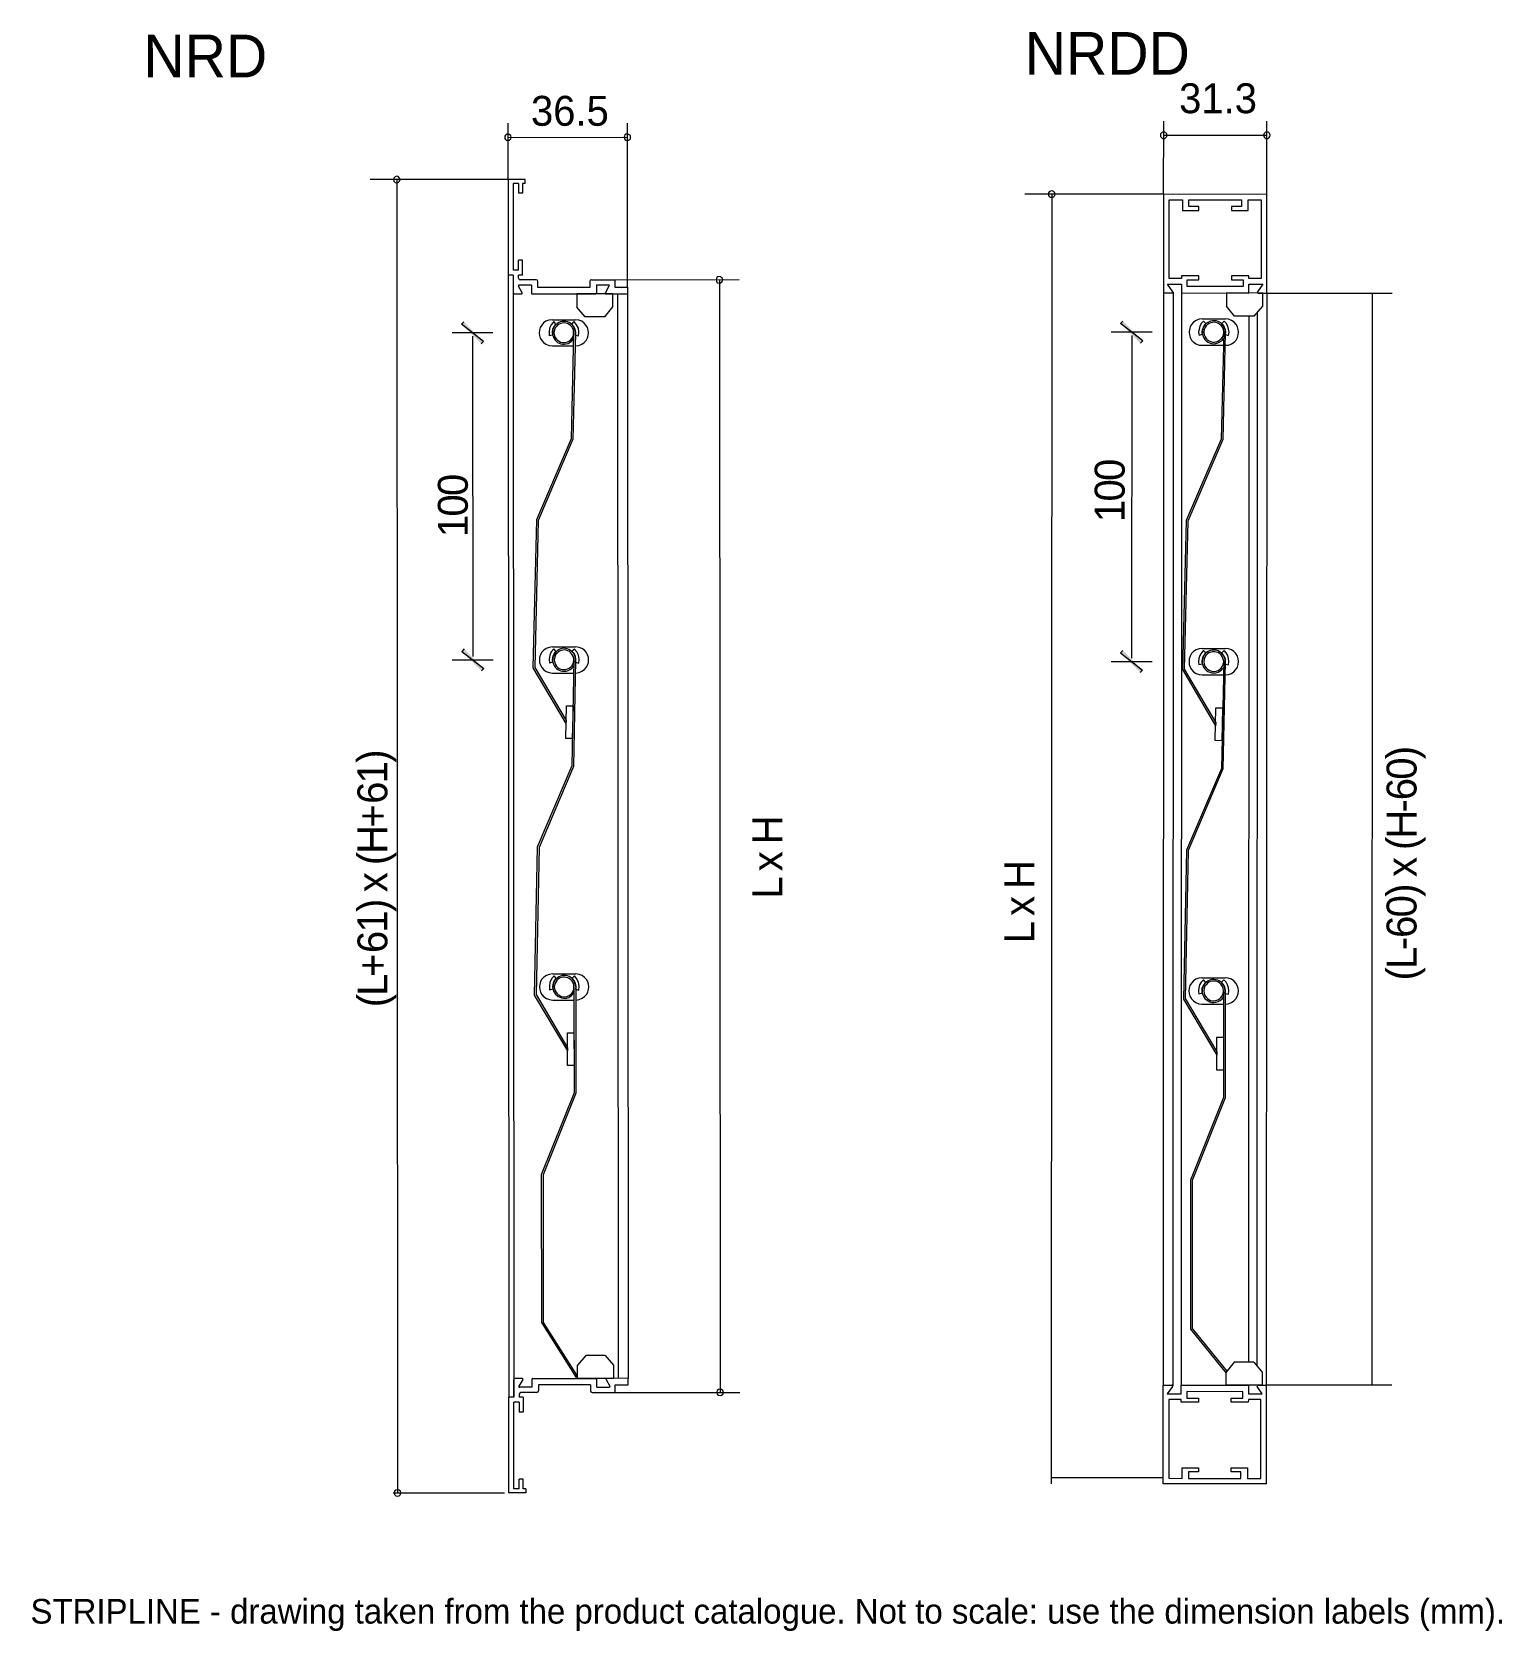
# Model space of a CAD drawing. Extents: x 0 to 239, y -13 to 246.
import ezdxf

# ---------------------------------------------------------------- set-up
doc = ezdxf.new("R2010")
doc.units = 0
for name, color, linetype in [('FILL', 8, 'Continuous'), ('GEOMETRY', 7, 'Continuous'), ('NOTE', 1, 'Continuous'), ('TEXT', 7, 'Continuous')]:
    doc.layers.add(name, color=color, linetype=linetype)

msp = doc.modelspace()

# ---------------------------------------------------------------- hatches: boundary and pattern name
at = {"layer": 'FILL'}
for points in [[(73.53, 196.11), (69.96, 198.96), (70.34, 199.3)], [(73.15, 195.77), (73.53, 196.11), (69.96, 198.96)], [(180.52, 196.23), (176.92, 199.06), (177.32, 199.43)], [(180.15, 195.86), (180.52, 196.23), (176.92, 199.06)], [(70.37, 146.22), (69.99, 145.83), (73.56, 143.03)], [(69.99, 145.83), (73.56, 143.03), (73.18, 142.65)], [(177.3, 145.97), (176.91, 145.6), (180.5, 142.77)], [(176.91, 145.6), (180.5, 142.77), (180.13, 142.38)]]:
    msp.add_hatch(color=7, dxfattribs=at).paths.add_polyline_path(points)

# ---------------------------------------------------------------- linework, layer by layer
at = {"layer": 'GEOMETRY', "lineweight": 13}
for points in [[(77.51, 222.43), (77.51, 231.57)], [(96.9, 204.93), (96.89, 231.57)], [(183.92, 220.03), (183.93, 231.91)], [(200.65, 220.02), (200.65, 231.91)], [(77.51, 229.27), (96.89, 229.28)], [(183.93, 229.62), (200.65, 229.61)], [(77.51, 222.43), (55.11, 222.41)], [(59.45, 222.41), (59.57, 9.22)], [(80.28, 221.79), (80.28, 222.43), (77.51, 222.43)], [(77.51, 222.43), (77.52, 206.91)], [(79.21, 221.79), (78.32, 221.79)], [(78.32, 221.79), (78.33, 207.72)], [(79.21, 221.79), (79.21, 220.22)], [(80.28, 221.79), (79.85, 221.79)], [(79.85, 221.79), (79.85, 220.22)], [(79.85, 220.22), (79.21, 220.22)], [(183.92, 220.03), (161.37, 220.03)], [(165.76, 220.03), (165.68, 10.69)], [(79.22, 207.72), (78.33, 207.72)], [(79.86, 209.34), (79.22, 209.34)], [(79.22, 207.72), (79.22, 209.34)], [(79.86, 206.92), (79.86, 209.34)], [(78.33, 206.91), (77.52, 206.91)], [(77.52, 206.91), (77.62, 24.74)], [(78.33, 206.91), (78.33, 204.11), (78.37, 203.94), (78.58, 203.85)], [(81.3, 205.3), (79.31, 205.3), (79.22, 205.26), (79.18, 205.21), (79.18, 205.13)], [(79.82, 204.02), (79.18, 205.13)], [(79.86, 206.92), (79.22, 206.91)], [(79.22, 206.4), (79.22, 206.91)], [(79.22, 206.4), (79.31, 206.19), (79.47, 206.15)], [(82.07, 206.15), (79.47, 206.15)], [(81.3, 205.3), (81.3, 203.94)], [(90.78, 204.92), (82.37, 204.92), (82.37, 205.85), (82.28, 206.07), (82.07, 206.15)], [(91.04, 206.15), (90.86, 206.07), (90.78, 205.86)], [(90.78, 205.86), (90.78, 204.92)], [(91.04, 206.15), (94.82, 206.15)], [(91.84, 205.31), (91.85, 203.95)], [(91.84, 205.31), (93.84, 205.31)], [(93.33, 204.03), (93.93, 205.14), (93.97, 205.22), (93.93, 205.26), (93.84, 205.31)], [(94.82, 206.15), (115.01, 206.17)], [(94.82, 206.15), (94.82, 204.93)], [(111.82, 206.17), (111.92, 25.53)], [(78.33, 204.11), (78.43, 24.74)], [(78.58, 203.85), (79.77, 203.85), (79.82, 203.94), (79.82, 204.02)], [(81.3, 203.94), (81.3, 203.9), (81.39, 203.85)], [(81.39, 203.85), (91.76, 203.86), (91.8, 203.9), (91.85, 203.95)], [(94.53, 201.74), (94.52, 203.86), (88.7, 203.86), (88.7, 201.73)], [(93.33, 204.03), (93.29, 203.94), (93.33, 203.86), (93.42, 203.86)], [(93.42, 203.86), (96.9, 203.86)], [(94.82, 204.93), (96.9, 204.93)], [(95.29, 203.86), (95.39, 27.81)], [(96.9, 204.93), (96.9, 203.86)], [(96.9, 203.86), (97, 27.82)], [(183.92, 204.01), (183.86, 26.72)], [(185.45, 204.12), (185.39, 26.58)], [(186.83, 204.01), (186.77, 26.72)], [(199.99, 201.85), (199.99, 204), (194.1, 204.01), (194.1, 201.85)], [(200.64, 204), (200.58, 26.72)], [(200.64, 204), (220.99, 204)], [(217.76, 204), (217.7, 26.75)], [(93.21, 200.12), (90.02, 200.12), (88.7, 201.73)], [(93.21, 200.12), (94.52, 201.74)], [(198.63, 200.24), (195.44, 200.24), (194.1, 201.85)], [(197.72, 200.24), (197.67, 30.46)], [(198.63, 200.24), (199.99, 201.85)], [(199.11, 200.81), (199.05, 29.89)], [(75.06, 197.52), (68.43, 197.51)], [(73.53, 196.11), (69.96, 198.96), (70.34, 199.3)], [(73.15, 195.77), (73.53, 196.11), (69.96, 198.96)], [(84.71, 199.65), (84.15, 199.6), (83.67, 199.41), (83.27, 199.14), (82.97, 198.8), (82.75, 198.41), (82.61, 197.98), (82.57, 197.54), (82.61, 197.1), (82.75, 196.68), (82.97, 196.29), (83.28, 195.95), (83.67, 195.67), (84.16, 195.48), (84.71, 195.44)], [(84.92, 199.35), (84.49, 198.84), (84.24, 198.29), (84.16, 197.65), (84.2, 197.06)], [(85.26, 198.97), (84.96, 198.58), (84.75, 198.12), (84.66, 197.65), (84.71, 197.14)], [(84.71, 199.65), (88.45, 199.65)], [(88.45, 197.48), (88.36, 198.08), (88.11, 198.63), (87.91, 198.87), (87.68, 199.06), (87.43, 199.21), (87.15, 199.31), (86.87, 199.38), (86.58, 199.4), (86.29, 199.38), (86, 199.31), (85.73, 199.21), (85.47, 199.06), (85.25, 198.86), (85.05, 198.63), (84.79, 198.07), (84.71, 197.48), (84.76, 197.17), (84.85, 196.87), (84.98, 196.6), (85.15, 196.37), (85.34, 196.16), (85.56, 195.98), (85.8, 195.85), (86.07, 195.75), (86.35, 195.7), (86.64, 195.69), (86.95, 195.73), (87.26, 195.82), (87.77, 196.12), (88.15, 196.55)], [(85.26, 198.97), (84.92, 199.35)], [(88.15, 197.52), (87.74, 180.31)], [(87.85, 198.97), (88.24, 199.35)], [(88.45, 197.14), (88.49, 197.65), (88.4, 198.12), (88.19, 198.59), (87.85, 198.97)], [(88.45, 197.48), (88.03, 180.27)], [(88.96, 197.06), (89, 197.65), (88.92, 198.29), (88.62, 198.84), (88.24, 199.35)], [(88.45, 195.44), (89, 195.49), (89.48, 195.69), (89.87, 195.97), (90.17, 196.31), (90.38, 196.7), (90.51, 197.12), (90.56, 197.55), (90.51, 197.98), (90.38, 198.4), (90.16, 198.79), (89.86, 199.13), (89.47, 199.41), (89, 199.61), (88.45, 199.65)], [(182.07, 197.64), (175.4, 197.65)], [(180.52, 196.23), (176.92, 199.06), (177.32, 199.43)], [(180.15, 195.86), (180.52, 196.23), (176.92, 199.06)], [(190.17, 199.79), (189.69, 199.73), (189.19, 199.54), (188.77, 199.26), (188.45, 198.91), (188.23, 198.52), (188.09, 198.09), (188.05, 197.64), (188.09, 197.19), (188.23, 196.76), (188.46, 196.37), (188.78, 196.02), (189.19, 195.74), (189.69, 195.54), (190.17, 195.52)], [(190.39, 199.45), (190.06, 199.08), (189.8, 198.63), (189.66, 198.15), (189.6, 197.64), (189.66, 197.13)], [(190.76, 199.06), (190.51, 198.77), (190.31, 198.4), (190.17, 198.04), (190.14, 197.64), (190.17, 197.24)], [(190.17, 199.79), (193.96, 199.79)], [(193.93, 197.61), (193.9, 198.01), (193.76, 198.4), (193.58, 198.73), (193.35, 199), (193.09, 199.21), (192.79, 199.36), (192.48, 199.46), (192.16, 199.5), (191.83, 199.49), (191.5, 199.42), (191.19, 199.29), (190.9, 199.11), (190.64, 198.87), (190.42, 198.57), (190.28, 198.18), (190.2, 197.78), (190.21, 197.4), (190.29, 197.06), (190.42, 196.74), (190.6, 196.46), (190.83, 196.22), (191.09, 196.03), (191.38, 195.89), (191.7, 195.8), (192.03, 195.76), (192.37, 195.79), (192.72, 195.89), (193.05, 196.05), (193.39, 196.31), (193.65, 196.65)], [(190.76, 199.06), (190.39, 199.45)], [(193.68, 197.61), (193.25, 180.29)], [(193.37, 199.05), (193.73, 199.45)], [(193.96, 197.24), (193.99, 197.64), (193.96, 198.03), (193.82, 198.4), (193.62, 198.77), (193.37, 199.05)], [(193.93, 197.61), (193.5, 180.23)], [(194.47, 197.13), (194.53, 197.64), (194.47, 198.15), (194.33, 198.63), (194.07, 199.08), (193.74, 199.45)], [(193.96, 195.52), (194.44, 195.54), (194.94, 195.74), (195.35, 196.02), (195.67, 196.36), (195.9, 196.76), (196.04, 197.19), (196.08, 197.64), (196.04, 198.09), (195.9, 198.52), (195.67, 198.91), (195.36, 199.26), (194.94, 199.54), (194.44, 199.73), (193.96, 199.79)], [(71.75, 197.01), (71.77, 144.98)], [(84.71, 197.14), (84.2, 197.06)], [(84.71, 195.44), (88.11, 195.44)], [(88.36, 195.44), (88.45, 195.44)], [(88.45, 197.14), (88.96, 197.06)], [(178.74, 197.1), (178.72, 144.7)], [(190.17, 197.24), (189.66, 197.13)], [(190.17, 195.52), (193.62, 195.52)], [(193.87, 195.52), (193.96, 195.52)], [(193.96, 197.24), (194.47, 197.13)], [(87.74, 180.31), (82.13, 167.18)], [(88.03, 180.27), (82.39, 167.09)], [(193.25, 180.29), (187.55, 167.05)], [(193.5, 180.23), (187.84, 166.99)], [(82.13, 167.18), (81.55, 143.16)], [(82.39, 167.09), (81.85, 143.2)], [(187.55, 167.05), (186.98, 142.86)], [(187.84, 166.99), (187.23, 142.94)], [(70.37, 146.22), (69.99, 145.83), (73.56, 143.03)], [(69.99, 145.83), (73.56, 143.03), (73.18, 142.65)], [(84.74, 146.56), (84.18, 146.48), (83.69, 146.29), (83.3, 146.03), (82.99, 145.69), (82.77, 145.3), (82.64, 144.88), (82.59, 144.44), (82.64, 144), (82.77, 143.58), (82.99, 143.19), (83.3, 142.85), (83.7, 142.58), (84.19, 142.4), (84.74, 142.31)], [(84.95, 146.22), (84.52, 145.75), (84.27, 145.2), (84.19, 144.56), (84.23, 143.93)], [(85.29, 145.84), (84.99, 145.46), (84.78, 145.03), (84.69, 144.52), (84.74, 144.06)], [(84.74, 146.56), (88.48, 146.56)], [(88.48, 144.4), (88.39, 144.99), (88.14, 145.54), (87.9, 145.77), (87.65, 145.97), (87.4, 146.12), (87.13, 146.23), (86.86, 146.29), (86.59, 146.32), (86.32, 146.3), (86.05, 146.23), (85.79, 146.12), (85.54, 145.96), (85.3, 145.75), (85.08, 145.5), (84.82, 144.99), (84.74, 144.4), (84.78, 144.07), (84.87, 143.77), (84.99, 143.51), (85.16, 143.27), (85.35, 143.07), (85.57, 142.9), (85.82, 142.77), (86.09, 142.67), (86.37, 142.62), (86.67, 142.6), (86.98, 142.63), (87.29, 142.7), (87.8, 142.99), (88.18, 143.46)], [(85.29, 145.84), (84.95, 146.22)], [(87.88, 145.84), (88.27, 146.22)], [(88.48, 144.06), (88.52, 144.53), (88.44, 145.03), (88.22, 145.46), (87.88, 145.84)], [(88.99, 143.93), (89.03, 144.56), (88.94, 145.2), (88.65, 145.76), (88.26, 146.22)], [(88.48, 142.31), (89.03, 142.4), (89.51, 142.6), (89.9, 142.88), (90.2, 143.22), (90.42, 143.6), (90.55, 144.02), (90.59, 144.45), (90.55, 144.88), (90.42, 145.29), (90.21, 145.68), (89.9, 146.01), (89.51, 146.29), (89.03, 146.48), (88.48, 146.56)], [(177.3, 145.97), (176.91, 145.6), (180.5, 142.77)], [(176.91, 145.6), (180.5, 142.77), (180.13, 142.38)], [(190.15, 146.31), (189.67, 146.25), (189.17, 146.08), (188.76, 145.81), (188.45, 145.47), (188.22, 145.07), (188.08, 144.63), (188.04, 144.17), (188.08, 143.71), (188.22, 143.27), (188.44, 142.87), (188.76, 142.53), (189.17, 142.26), (189.67, 142.09), (190.15, 142.04)], [(190.38, 145.97), (190.04, 145.6), (189.78, 145.15), (189.64, 144.67), (189.59, 144.16), (189.64, 143.65)], [(190.75, 145.6), (190.49, 145.29), (190.29, 144.95), (190.15, 144.55), (190.12, 144.16), (190.15, 143.76)], [(190.15, 146.31), (193.94, 146.31)], [(193.91, 144.13), (193.89, 144.55), (193.74, 144.95), (193.56, 145.27), (193.33, 145.53), (193.06, 145.74), (192.77, 145.9), (192.45, 146), (192.12, 146.04), (191.79, 146.03), (191.47, 145.96), (191.16, 145.83), (190.87, 145.64), (190.62, 145.4), (190.4, 145.09), (190.26, 144.72), (190.18, 144.3), (190.19, 143.93), (190.27, 143.58), (190.41, 143.27), (190.6, 142.99), (190.83, 142.76), (191.1, 142.57), (191.4, 142.43), (191.72, 142.34), (192.06, 142.31), (192.4, 142.34), (192.74, 142.43), (193.06, 142.6), (193.38, 142.86), (193.63, 143.16)], [(190.75, 145.6), (190.38, 145.97)], [(193.35, 145.6), (193.72, 145.97)], [(193.94, 143.76), (193.97, 144.16), (193.94, 144.55), (193.8, 144.95), (193.6, 145.29), (193.35, 145.6)], [(194.45, 143.65), (194.51, 144.16), (194.45, 144.67), (194.31, 145.15), (194.06, 145.6), (193.72, 145.97)], [(193.94, 142.03), (194.42, 142.09), (194.92, 142.26), (195.33, 142.53), (195.65, 142.87), (195.88, 143.27), (196.01, 143.71), (196.06, 144.17), (196.01, 144.63), (195.88, 145.07), (195.65, 145.47), (195.33, 145.81), (194.92, 146.08), (194.42, 146.25), (193.94, 146.31)], [(68.46, 144.43), (75.09, 144.43)], [(81.55, 143.16), (86.91, 134.11)], [(81.85, 143.2), (86.95, 134.62)], [(84.74, 144.06), (84.23, 143.93)], [(88.18, 144.4), (87.85, 127.22)], [(88.48, 144.4), (88.11, 127.14)], [(88.48, 144.06), (88.99, 143.93)], [(175.38, 144.19), (182.06, 144.19)], [(186.98, 142.86), (192.35, 133.74)], [(187.23, 142.94), (192.38, 134.25)], [(190.15, 143.76), (189.64, 143.65)], [(193.66, 144.13), (193.29, 126.81)], [(193.91, 144.13), (193.54, 126.75)], [(193.94, 143.76), (194.45, 143.65)], [(84.74, 142.31), (88.14, 142.31)], [(88.44, 142.31), (88.48, 142.31)], [(190.15, 142.03), (193.6, 142.03)], [(193.88, 142.03), (193.94, 142.03)], [(86.95, 134.62), (86.91, 134.11)], [(192.38, 134.25), (192.35, 133.74)], [(87.85, 127.22), (82.25, 114.05)], [(88.11, 127.14), (82.55, 114)], [(193.29, 126.81), (187.65, 113.57)], [(193.54, 126.75), (187.9, 113.51)], [(82.25, 114.05), (81.75, 90.03)], [(82.55, 114), (82.05, 90.12)], [(187.65, 113.57), (187.13, 89.37)], [(187.9, 113.51), (187.39, 89.46)], [(84.77, 93.48), (84.21, 93.39), (83.73, 93.2), (83.33, 92.93), (83.02, 92.6), (82.8, 92.21), (82.67, 91.79), (82.63, 91.35), (82.67, 90.91), (82.8, 90.49), (83.02, 90.1), (83.33, 89.76), (83.73, 89.49), (84.22, 89.31), (84.77, 89.23)], [(84.77, 93.48), (88.51, 93.48)], [(88.51, 89.23), (89.06, 89.31), (89.54, 89.52), (89.93, 89.8), (90.24, 90.13), (90.45, 90.52), (90.58, 90.93), (90.62, 91.35), (90.58, 91.78), (90.45, 92.19), (90.23, 92.57), (89.93, 92.91), (89.54, 93.19), (89.06, 93.39), (88.51, 93.48)], [(84.98, 93.14), (84.56, 92.67), (84.3, 92.07), (84.22, 91.48), (84.26, 90.84)], [(84.77, 90.97), (84.26, 90.84)], [(85.32, 92.75), (85.02, 92.37), (84.81, 91.95), (84.72, 91.44), (84.77, 90.97)], [(88.51, 91.35), (88.38, 91.95), (88.13, 92.46), (87.91, 92.7), (87.68, 92.9), (87.42, 93.05), (87.15, 93.15), (86.88, 93.21), (86.6, 93.22), (86.32, 93.19), (86.04, 93.11), (85.78, 92.99), (85.53, 92.83), (85.31, 92.62), (85.11, 92.37), (84.85, 91.86), (84.77, 91.27), (84.9, 90.67), (85.19, 90.16), (85.62, 89.78), (86.17, 89.57), (86.77, 89.48), (87.36, 89.65), (87.83, 89.95), (88.21, 90.37)], [(85.32, 92.75), (84.98, 93.14)], [(87.91, 92.75), (88.3, 93.14)], [(88.51, 90.97), (88.55, 91.44), (88.46, 91.95), (88.25, 92.37), (87.91, 92.75)], [(88.21, 91.35), (88.22, 74.14)], [(89.02, 90.84), (89.06, 91.48), (88.97, 92.07), (88.68, 92.67), (88.3, 93.14)], [(88.51, 91.35), (88.52, 74.1)], [(88.51, 90.97), (89.02, 90.84)], [(190.13, 92.85), (189.65, 92.8), (189.15, 92.6), (188.74, 92.32), (188.42, 91.98), (188.19, 91.58), (188.06, 91.15), (188.01, 90.7), (188.05, 90.26), (188.19, 89.83), (188.42, 89.43), (188.74, 89.08), (189.15, 88.8), (189.65, 88.61), (190.13, 88.55)], [(190.36, 92.52), (190.02, 92.12), (189.76, 91.69), (189.62, 91.21), (189.57, 90.7), (189.62, 90.2)], [(190.73, 92.12), (190.47, 91.81), (190.28, 91.47), (190.13, 91.1), (190.1, 90.7), (190.13, 90.31)], [(190.13, 92.85), (193.92, 92.85)], [(193.9, 90.7), (193.87, 91.1), (193.73, 91.49), (193.53, 91.81), (193.3, 92.08), (193.03, 92.29), (192.73, 92.44), (192.41, 92.53), (192.09, 92.57), (191.76, 92.55), (191.44, 92.47), (191.13, 92.34), (190.85, 92.15), (190.6, 91.89), (190.39, 91.58), (190.22, 91.21), (190.16, 90.79), (190.19, 90.41), (190.28, 90.06), (190.42, 89.75), (190.61, 89.48), (190.85, 89.25), (191.12, 89.07), (191.42, 88.93), (191.73, 88.85), (192.07, 88.83), (192.41, 88.87), (192.74, 88.97), (193.08, 89.14), (193.39, 89.4), (193.64, 89.74)], [(190.73, 92.12), (190.36, 92.51)], [(193.33, 92.12), (193.7, 92.51)], [(193.92, 90.31), (193.95, 90.7), (193.92, 91.1), (193.78, 91.46), (193.59, 91.81), (193.33, 92.12)], [(194.43, 90.19), (194.49, 90.7), (194.43, 91.21), (194.29, 91.69), (194.04, 92.12), (193.7, 92.51)], [(193.92, 88.55), (194.41, 88.61), (194.91, 88.8), (195.32, 89.08), (195.64, 89.43), (195.87, 89.82), (196, 90.25), (196.05, 90.7), (196, 91.15), (195.87, 91.58), (195.64, 91.97), (195.32, 92.32), (194.91, 92.6), (194.41, 92.8), (193.92, 92.85)], [(81.75, 90.03), (87.15, 80.98)], [(82.05, 90.12), (87.15, 81.49)], [(84.77, 89.23), (88.21, 89.23)], [(88.51, 89.23), (88.55, 89.23)], [(187.13, 89.37), (192.54, 80.29)], [(187.39, 89.46), (192.56, 80.8)], [(190.13, 90.31), (189.62, 90.2)], [(190.13, 88.55), (193.64, 88.55)], [(193.64, 90.7), (193.63, 73.38)], [(193.9, 90.7), (193.89, 73.33)], [(193.89, 88.55), (193.92, 88.55)], [(193.92, 90.31), (194.43, 90.19)], [(87.15, 81.49), (87.15, 80.98)], [(192.56, 80.8), (192.54, 80.29)], [(88.22, 74.14), (82.91, 60.87)], [(88.52, 74.1), (83.21, 60.83)], [(193.63, 73.38), (188.28, 60)], [(193.89, 73.33), (188.54, 59.94)], [(82.91, 60.87), (82.93, 36.86)], [(83.21, 60.83), (83.23, 36.9)], [(188.28, 60), (188.27, 35.81)], [(188.54, 59.94), (188.53, 35.89)], [(82.93, 36.86), (88.54, 27.94)], [(83.23, 36.9), (88.54, 28.45)], [(188.28, 35.81), (194.05, 28.65)], [(188.53, 35.89), (194.16, 28.98)], [(93.3, 31.51), (90.11, 31.51), (88.8, 29.93)], [(93.3, 31.51), (94.62, 29.94)], [(94.62, 29.94), (94.62, 27.81), (88.8, 27.81), (88.8, 29.93)], [(198.57, 30.46), (195.38, 30.46), (194.04, 28.84)], [(199.93, 28.84), (199.93, 26.72), (194.04, 26.72), (194.04, 28.84)], [(198.57, 30.46), (199.93, 28.84)], [(78.68, 27.81), (78.47, 27.72), (78.43, 27.55)], [(78.43, 24.74), (78.43, 27.55)], [(79.83, 27.81), (78.68, 27.81)], [(79.91, 27.64), (79.28, 26.53)], [(79.28, 26.53), (79.28, 26.44), (79.32, 26.4), (79.41, 26.36)], [(81.4, 26.36), (79.41, 26.36)], [(79.91, 27.64), (79.91, 27.72), (79.83, 27.81)], [(81.49, 27.81), (81.4, 27.76), (81.4, 27.72)], [(81.4, 26.36), (81.4, 27.72)], [(81.49, 27.81), (91.86, 27.81)], [(90.88, 26.75), (82.47, 26.74), (82.47, 25.81)], [(88.54, 28.45), (88.54, 27.94)], [(90.88, 26.75), (90.88, 25.81), (90.97, 25.6), (91.14, 25.51)], [(91.94, 27.73), (91.86, 27.81)], [(91.94, 26.36), (91.94, 27.73)], [(91.94, 26.36), (93.94, 26.37)], [(97, 27.82), (93.52, 27.81), (93.43, 27.77), (93.39, 27.73), (93.43, 27.64)], [(93.43, 27.64), (94.03, 26.53)], [(93.94, 26.37), (94.03, 26.41), (94.07, 26.45), (94.03, 26.53)], [(94.92, 25.52), (94.92, 26.75)], [(94.92, 26.75), (97, 26.75)], [(97, 26.75), (97, 27.82)], [(199.2, 26.72), (200.58, 26.72), (200.58, 10.67), (183.85, 10.68), (183.86, 26.72)], [(183.86, 26.72), (185.25, 26.72)], [(185.36, 26.5), (184.51, 25.28), (186.77, 25.28), (186.77, 26.72), (197.67, 26.72), (197.67, 25.28), (199.93, 25.28), (199.08, 26.49)], [(185.36, 26.5), (185.39, 26.61), (185.36, 26.7), (185.25, 26.72)], [(199.2, 26.72), (199.11, 26.69), (199.05, 26.61), (199.08, 26.49)], [(200.58, 26.75), (220.93, 26.75)], [(78.43, 24.74), (77.62, 24.74)], [(77.63, 9.23), (77.62, 24.74)], [(79.32, 23.94), (78.43, 23.94)], [(78.44, 9.87), (78.43, 23.94)], [(82.17, 25.51), (79.58, 25.51), (79.41, 25.42), (79.32, 25.25)], [(79.32, 25.25), (79.32, 24.74)], [(79.96, 24.74), (79.32, 24.74)], [(79.32, 23.94), (79.32, 22.32)], [(79.96, 24.74), (79.96, 22.32)], [(82.17, 25.51), (82.38, 25.6), (82.47, 25.81)], [(91.14, 25.51), (94.92, 25.52)], [(94.92, 25.52), (115.11, 25.53)], [(79.96, 22.32), (79.32, 22.32)], [(79.96, 11.44), (79.33, 11.44)], [(79.33, 9.87), (79.33, 11.44)], [(79.97, 9.87), (79.96, 11.44)], [(165.68, 11.69), (183.92, 11.69)], [(58.88, 9.22), (76.94, 9.22)], [(80.39, 9.87), (80.39, 9.23), (77.63, 9.23)], [(79.33, 9.87), (78.43, 9.87)], [(80.39, 9.87), (79.97, 9.87)]]:
    msp.add_lwpolyline(points, dxfattribs=at)
for points in [[(78.02, 229.27), (77.97, 229.57), (77.67, 229.75), (77.43, 229.81), (77.24, 229.77), (77.1, 229.65), (77.01, 229.48), (76.98, 229.29), (77.01, 229.1), (77.09, 228.93), (77.23, 228.82), (77.42, 228.77), (77.67, 228.83), (77.97, 229.01), (78.02, 229.27)], [(97.4, 229.28), (97.36, 229.58), (97.06, 229.76), (96.81, 229.82), (96.61, 229.78), (96.48, 229.66), (96.39, 229.49), (96.37, 229.3), (96.39, 229.11), (96.47, 228.94), (96.61, 228.82), (96.81, 228.78), (97.05, 228.84), (97.36, 229.02), (97.4, 229.28)], [(184.46, 229.62), (184.41, 229.82), (184.29, 229.98), (184.21, 230.05), (184.13, 230.1), (184.05, 230.13), (183.97, 230.15), (183.89, 230.15), (183.82, 230.14), (183.74, 230.11), (183.67, 230.07), (183.6, 230.02), (183.54, 229.96), (183.48, 229.89), (183.42, 229.82), (183.39, 229.62), (183.42, 229.42), (183.56, 229.22), (183.73, 229.11), (183.92, 229.08), (184.12, 229.11), (184.29, 229.22), (184.41, 229.42), (184.46, 229.62)], [(201.19, 229.61), (201.16, 229.81), (201.05, 229.98), (200.97, 230.04), (200.89, 230.09), (200.8, 230.13), (200.72, 230.14), (200.64, 230.15), (200.56, 230.14), (200.48, 230.11), (200.41, 230.08), (200.34, 230.03), (200.27, 229.97), (200.22, 229.89), (200.17, 229.81), (200.11, 229.61), (200.17, 229.42), (200.28, 229.22), (200.45, 229.1), (200.65, 229.07), (200.88, 229.1), (201.05, 229.22), (201.16, 229.42), (201.19, 229.61)], [(60, 222.42), (59.91, 222.67), (59.7, 222.89), (59.45, 222.97), (59.19, 222.88), (58.98, 222.67), (58.94, 222.41), (58.98, 222.16), (59.19, 221.95), (59.45, 221.9), (59.7, 221.95), (59.91, 222.16), (60, 222.42)], [(166.29, 220.03), (166.24, 220.26), (166.12, 220.43), (165.95, 220.54), (165.76, 220.57), (165.53, 220.54), (165.36, 220.43), (165.25, 220.26), (165.22, 220.03), (165.25, 219.83), (165.36, 219.66), (165.53, 219.55), (165.75, 219.52), (165.95, 219.55), (166.12, 219.66), (166.23, 219.83), (166.29, 220.03)], [(183.92, 204.01), (185.3, 204.01), (185.42, 204.04), (185.44, 204.12), (185.42, 204.21), (184.57, 205.45), (186.83, 205.45), (186.83, 204.01), (197.73, 204), (197.73, 205.45), (199.99, 205.45), (199.14, 204.2), (199.11, 204.12), (199.17, 204.03), (199.25, 204), (200.64, 204), (200.65, 220.02), (183.92, 220.03), (183.92, 204.01)], [(184.83, 219.12), (186.98, 219.12), (186.98, 217.42), (189.64, 217.42), (189.64, 218.07), (188.02, 218.07), (188.03, 219.12), (196.54, 219.12), (196.54, 218.07), (194.93, 218.07), (194.93, 217.42), (197.62, 217.42), (197.62, 219.12), (199.74, 219.11), (199.74, 206.35), (197.73, 206.35), (197.73, 206.78), (194.93, 206.78), (194.93, 206.13), (196.82, 206.13), (196.82, 205.05), (187.74, 205.05), (187.74, 206.13), (189.63, 206.13), (189.63, 206.78), (186.83, 206.78), (186.83, 206.35), (184.82, 206.35), (184.83, 219.12)], [(112.37, 206.17), (112.29, 206.42), (111.99, 206.61), (111.75, 206.67), (111.56, 206.63), (111.42, 206.51), (111.34, 206.34), (111.31, 206.15), (111.34, 205.95), (111.42, 205.78), (111.56, 205.67), (111.75, 205.62), (111.99, 205.68), (112.29, 205.87), (112.37, 206.17)], [(88.15, 197.52), (88.11, 198.03), (87.85, 198.5), (87.64, 198.73), (87.41, 198.91), (87.15, 199.03), (86.88, 199.11), (86.6, 199.14), (86.32, 199.12), (86.06, 199.05), (85.8, 198.94), (85.56, 198.78), (85.36, 198.57), (85.18, 198.33), (85.05, 198.03), (84.96, 197.52), (85.05, 197.06), (85.18, 196.77), (85.35, 196.52), (85.56, 196.32), (85.79, 196.16), (86.05, 196.04), (86.32, 195.98), (86.59, 195.96), (86.87, 195.98), (87.14, 196.06), (87.4, 196.18), (87.64, 196.36), (87.85, 196.59), (88.11, 197.06), (88.15, 197.52)], [(193.68, 197.64), (193.62, 198.06), (193.45, 198.43), (193.24, 198.72), (193, 198.94), (192.73, 199.1), (192.45, 199.2), (192.16, 199.25), (191.87, 199.24), (191.58, 199.17), (191.31, 199.05), (191.06, 198.88), (190.84, 198.66), (190.65, 198.39), (190.51, 198.06), (190.45, 197.64), (190.51, 197.22), (190.65, 196.89), (190.83, 196.62), (191.06, 196.4), (191.31, 196.23), (191.58, 196.11), (191.86, 196.04), (192.16, 196.03), (192.45, 196.07), (192.73, 196.18), (193, 196.34), (193.24, 196.56), (193.45, 196.85), (193.62, 197.21), (193.68, 197.64)], [(88.18, 144.44), (88.14, 144.95), (87.88, 145.37), (87.69, 145.61), (87.46, 145.79), (87.22, 145.93), (86.95, 146.02), (86.68, 146.05), (86.41, 146.04), (86.14, 145.98), (85.88, 145.87), (85.64, 145.71), (85.42, 145.5), (85.23, 145.25), (85.08, 144.95), (84.99, 144.44), (85.08, 143.97), (85.21, 143.68), (85.39, 143.43), (85.6, 143.22), (85.83, 143.07), (86.09, 142.95), (86.36, 142.89), (86.63, 142.87), (86.91, 142.9), (87.18, 142.98), (87.43, 143.1), (87.67, 143.28), (87.88, 143.5), (88.14, 143.97), (88.18, 144.44)], [(193.66, 144.18), (193.6, 144.58), (193.43, 144.98), (193.24, 145.25), (193, 145.46), (192.74, 145.62), (192.45, 145.72), (192.15, 145.77), (191.85, 145.76), (191.55, 145.69), (191.27, 145.58), (191.02, 145.41), (190.79, 145.18), (190.62, 144.91), (190.49, 144.58), (190.43, 144.19), (190.49, 143.76), (190.62, 143.43), (190.8, 143.16), (191.02, 142.94), (191.28, 142.76), (191.56, 142.65), (191.85, 142.58), (192.15, 142.57), (192.45, 142.62), (192.74, 142.72), (193.01, 142.88), (193.24, 143.09), (193.43, 143.36), (193.6, 143.76), (193.66, 144.18)], [(88.06, 137), (87.93, 131.69), (86.87, 131.69), (86.99, 137), (88.06, 137)], [(193.49, 136.66), (193.37, 131.31), (192.3, 131.34), (192.41, 136.68), (193.49, 136.66)], [(88.21, 91.35), (88.17, 91.86), (87.91, 92.29), (87.69, 92.52), (87.45, 92.71), (87.2, 92.84), (86.93, 92.91), (86.66, 92.94), (86.39, 92.92), (86.13, 92.86), (85.88, 92.75), (85.65, 92.59), (85.44, 92.39), (85.25, 92.14), (85.11, 91.86), (85.02, 91.35), (85.11, 90.84), (85.27, 90.55), (85.46, 90.3), (85.67, 90.1), (85.9, 89.94), (86.14, 89.82), (86.39, 89.75), (86.66, 89.74), (86.92, 89.77), (87.18, 89.85), (87.44, 89.98), (87.68, 90.17), (87.91, 90.42), (88.17, 90.84), (88.21, 91.35)], [(193.64, 90.7), (193.59, 91.13), (193.42, 91.49), (193.21, 91.78), (192.96, 92), (192.7, 92.16), (192.42, 92.27), (192.12, 92.31), (191.83, 92.3), (191.54, 92.23), (191.27, 92.11), (191.02, 91.94), (190.8, 91.72), (190.61, 91.45), (190.47, 91.13), (190.42, 90.7), (190.47, 90.28), (190.61, 89.96), (190.8, 89.68), (191.02, 89.46), (191.27, 89.29), (191.54, 89.17), (191.83, 89.1), (192.12, 89.09), (192.41, 89.14), (192.69, 89.24), (192.96, 89.4), (193.2, 89.62), (193.42, 89.91), (193.58, 90.28), (193.64, 90.7)], [(88.21, 83.91), (88.22, 78.6), (87.15, 78.6), (87.15, 83.91), (88.21, 83.91)], [(193.64, 83.2), (193.64, 77.85), (192.56, 77.85), (192.56, 83.2), (193.64, 83.2)], [(112.47, 25.53), (112.39, 25.83), (112.18, 26), (111.92, 26.08), (111.66, 25.99), (111.45, 25.82), (111.41, 25.53), (111.45, 25.27), (111.66, 25.06), (111.92, 25.02), (112.18, 25.06), (112.39, 25.27), (112.47, 25.53)], [(184.76, 11.59), (186.91, 11.58), (186.91, 13.31), (189.57, 13.31), (189.57, 12.66), (187.96, 12.66), (187.96, 11.58), (196.47, 11.58), (196.47, 12.66), (194.86, 12.66), (194.86, 13.31), (197.55, 13.31), (197.55, 11.58), (199.67, 11.58), (199.67, 24.37), (197.67, 24.37), (197.66, 23.95), (194.86, 23.95), (194.87, 24.57), (196.76, 24.57), (196.76, 25.64), (187.68, 25.65), (187.68, 24.57), (189.57, 24.57), (189.57, 23.95), (186.77, 23.95), (186.77, 24.37), (184.76, 24.37), (184.76, 11.59)], [(60.12, 9.22), (60.03, 9.48), (59.82, 9.68), (59.57, 9.73), (59.31, 9.68), (59.1, 9.47), (59.05, 9.22), (59.1, 8.96), (59.31, 8.75), (59.57, 8.67), (59.82, 8.75), (60.03, 8.97), (60.12, 9.22)]]:
    msp.add_lwpolyline(points, close=True, dxfattribs=at)

# ---------------------------------------------------------------- texts
at = {"layer": 'NOTE'}
msp.add_text('STRIPLINE - drawing taken from the product catalogue. Not to scale: use the dimension labels (mm).', height=4, dxfattribs=at).set_placement((0, -12))
at = {"layer": 'TEXT'}
for s, height, p in [('NRD', 6.936, (18.33, 239.01)), ('NRDD', 6.936, (161.38, 239.44)), ('31.3', 4.855, (186.43, 233.19)), ('36.5', 4.855, (81.23, 231.15))]:
    msp.add_text(s, height=height, dxfattribs=at).set_placement(p)
for s, p in [('0', (177.59, 173.49)), ('0', (70.98, 171.04)), ('0', (177.59, 170.16)), ('0', (70.98, 167.71)), ('1', (177.59, 166.82)), ('1', (70.98, 164.38)), (')', (224.97, 128.32)), (')', (57.92, 127.74)), ('1', (57.92, 124.4)), ('0', (224.97, 124.99)), ('6', (224.96, 121.66)), ('6', (57.92, 121.07)), ('+', (57.92, 117.2)), ('H', (224.96, 115.43)), ('-', (224.96, 119.66)), ('H', (57.93, 112.96)), ('H', (122.04, 114.51)), ('(', (224.96, 113.58)), ('(', (57.93, 111.12)), ('x', (122.04, 110.13)), ('x', (224.96, 109.2)), ('x', (57.93, 106.73)), ('L', (122.04, 105.68)), ('H', (162.92, 107.26)), (')', (224.96, 105.98)), (')', (57.93, 103.51)), ('x', (162.92, 102.87)), ('0', (224.96, 102.64)), ('1', (57.93, 100.18)), ('L', (162.92, 98.43)), ('6', (224.96, 99.31)), ('6', (57.93, 96.85)), ('-', (224.96, 97.32)), ('+', (57.94, 92.97)), ('L', (224.96, 94.25)), ('(', (224.95, 92.4)), ('L', (57.94, 89.91)), ('(', (57.94, 88.06))]:
    msp.add_text(s, height=4.86, rotation=90, dxfattribs=at).set_placement(p)

doc.saveas('drawing.dxf')
